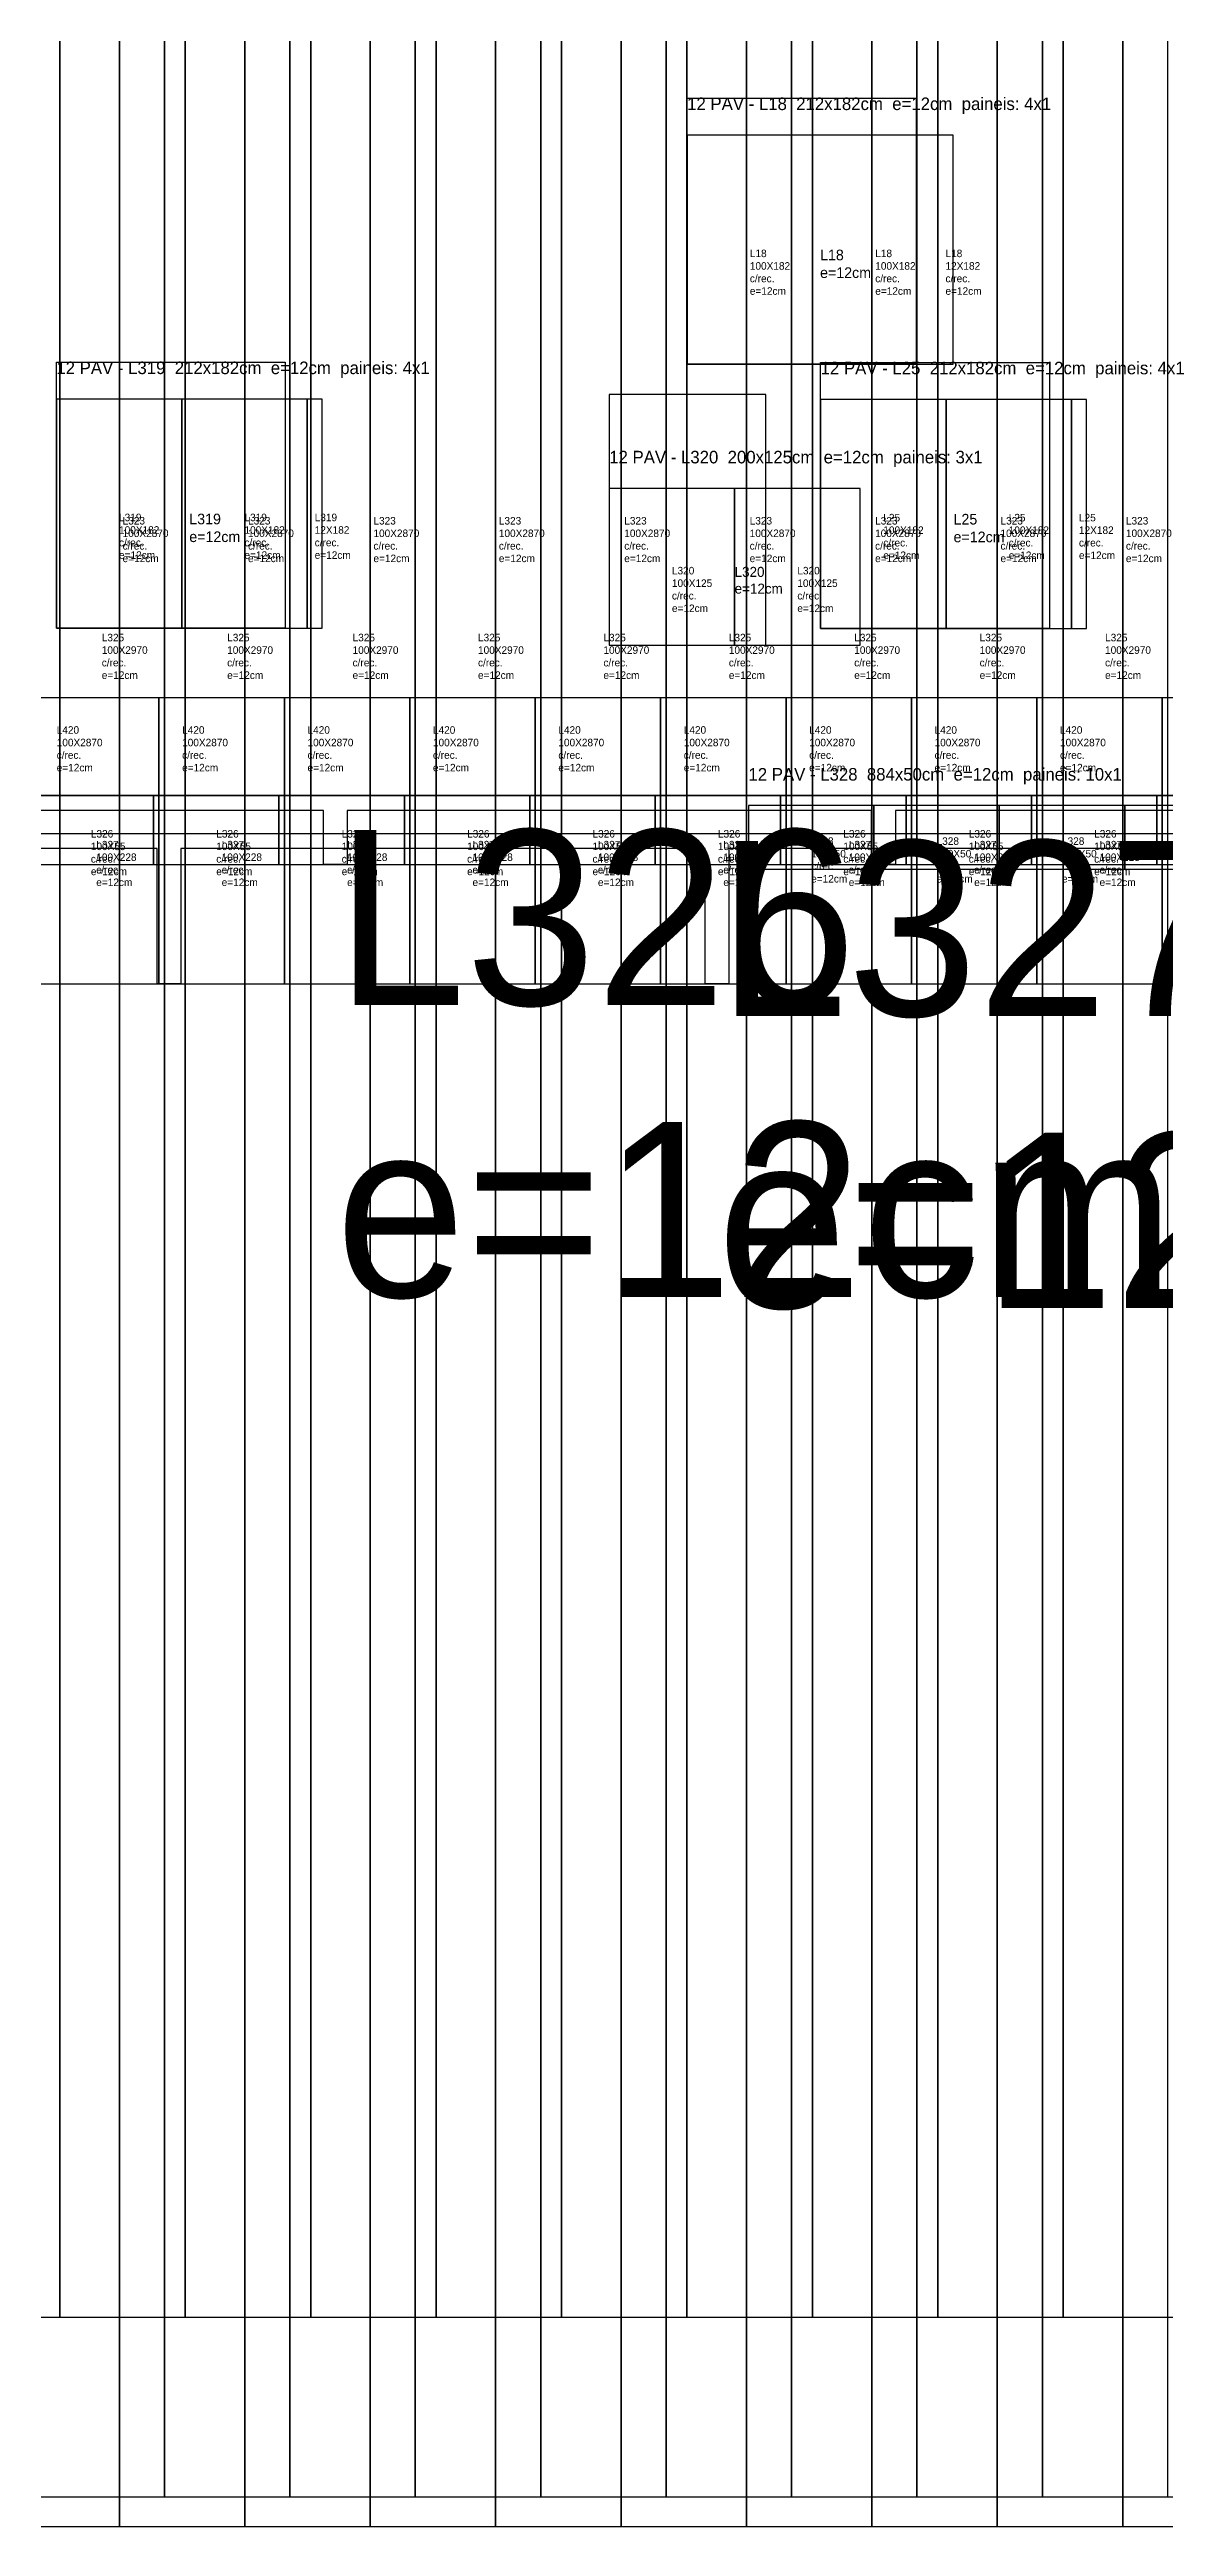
# Model space of a CAD drawing. Header units: metres. Extents: x -260 to 6932, y 665 to 3732.
# Drawn here: x 1257 to 2146, y 665 to 2639 of the extents above; entities that cross this region are included whole.
import ezdxf

# ---------------------------------------------------------------- set-up
doc = ezdxf.new("R2010")
doc.units = ezdxf.units.M

msp = doc.modelspace()

# ---------------------------------------------------------------- linework, layer by layer
at = {"layer": 'Contorno'}
for points in [[(164.84, 831.69), (6149.04, 831.69), (6149.04, 3701.69), (164.84, 3701.69), (164.84, 831.69)], [(748.21, 688.59), (6932.41, 688.59), (6932.41, 3658.59), (748.21, 3658.59), (748.21, 688.59)], [(612.28, 664.91), (6596.48, 664.91), (6596.48, 3534.91), (612.28, 3534.91), (612.28, 664.91)], [(1764.97, 2600.56), (1947.47, 2600.56), (1947.47, 2388.56), (1764.97, 2388.56), (1764.97, 2600.56)], [(1262, 2390.08), (1444.5, 2390.08), (1444.5, 2178.08), (1262, 2178.08), (1262, 2390.08)], [(1871.4, 2389.92), (2053.9, 2389.92), (2053.9, 2177.92), (1871.4, 2177.92), (1871.4, 2389.92)], [(1827.85, 2364.42), (1702.85, 2364.42), (1702.85, 2164.42), (1827.85, 2164.42), (1827.85, 2364.42)], [(1813.87, 1986.08), (2698.37, 1986.08), (2698.37, 2036.58), (1813.87, 2036.58), (1813.87, 1986.08)]]:
    msp.add_lwpolyline(points, close=True, dxfattribs=at)
for points in [[(-260.48, 2044.66), (3229.52, 2044.66), (3229.52, 1989.66), (3210.52, 1989.66), (3210.52, 2032.66), (2805.02, 2032.66), (2805.02, 1989.66), (2786.02, 1989.66), (2786.02, 2032.66), (2368.02, 2032.66), (2368.02, 1989.66), (2349.02, 1989.66), (2349.02, 2032.66), (1931.02, 2032.66), (1931.02, 1989.66), (1912.02, 1989.66), (1912.02, 2032.66), (1494.02, 2032.66), (1494.02, 1989.66), (1475.02, 1989.66), (1475.02, 2032.66), (1057.02, 2032.66)], [(43.83, 2014.51), (3398.33, 2014.51)], [(2216.33, 2002.51), (1798.33, 2002.51), (1798.33, 1894.51), (1779.33, 1894.51), (1779.33, 2002.51), (1361.33, 2002.51), (1361.33, 1894.51), (1342.33, 1894.51), (1342.33, 2002.51), (924.33, 2002.51)]]:
    msp.add_lwpolyline(points, dxfattribs=at)
at = {"layer": 'Paineis'}
for points in [[(1164.84, 831.69), (1264.84, 831.69), (1264.84, 3701.69), (1164.84, 3701.69)], [(1264.84, 831.69), (1364.84, 831.69), (1364.84, 3701.69), (1264.84, 3701.69)], [(1364.84, 831.69), (1464.84, 831.69), (1464.84, 3701.69), (1364.84, 3701.69)], [(1464.84, 831.69), (1564.84, 831.69), (1564.84, 3701.69), (1464.84, 3701.69)], [(1564.84, 831.69), (1664.84, 831.69), (1664.84, 3701.69), (1564.84, 3701.69)], [(1664.84, 831.69), (1764.84, 831.69), (1764.84, 3701.69), (1664.84, 3701.69)], [(1764.84, 831.69), (1864.84, 831.69), (1864.84, 3701.69), (1764.84, 3701.69)], [(1864.84, 831.69), (1964.84, 831.69), (1964.84, 3701.69), (1864.84, 3701.69)], [(1964.84, 831.69), (2064.84, 831.69), (2064.84, 3701.69), (1964.84, 3701.69)], [(2064.84, 831.69), (2164.84, 831.69), (2164.84, 3701.69), (2064.84, 3701.69)], [(1248.21, 688.59), (1348.21, 688.59), (1348.21, 3658.59), (1248.21, 3658.59)], [(1348.21, 688.59), (1448.21, 688.59), (1448.21, 3658.59), (1348.21, 3658.59)], [(1448.21, 688.59), (1548.21, 688.59), (1548.21, 3658.59), (1448.21, 3658.59)], [(1548.21, 688.59), (1648.21, 688.59), (1648.21, 3658.59), (1548.21, 3658.59)], [(1648.21, 688.59), (1748.21, 688.59), (1748.21, 3658.59), (1648.21, 3658.59)], [(1748.21, 688.59), (1848.21, 688.59), (1848.21, 3658.59), (1748.21, 3658.59)], [(1848.21, 688.59), (1948.21, 688.59), (1948.21, 3658.59), (1848.21, 3658.59)], [(1948.21, 688.59), (2048.21, 688.59), (2048.21, 3658.59), (1948.21, 3658.59)], [(2048.21, 688.59), (2148.21, 688.59), (2148.21, 3658.59), (2048.21, 3658.59)], [(1212.28, 664.91), (1312.28, 664.91), (1312.28, 3534.91), (1212.28, 3534.91)], [(1312.28, 664.91), (1412.28, 664.91), (1412.28, 3534.91), (1312.28, 3534.91)], [(1412.28, 664.91), (1512.28, 664.91), (1512.28, 3534.91), (1412.28, 3534.91)], [(1512.28, 664.91), (1612.28, 664.91), (1612.28, 3534.91), (1512.28, 3534.91)], [(1612.28, 664.91), (1712.28, 664.91), (1712.28, 3534.91), (1612.28, 3534.91)], [(1712.28, 664.91), (1812.28, 664.91), (1812.28, 3534.91), (1712.28, 3534.91)], [(1812.28, 664.91), (1912.28, 664.91), (1912.28, 3534.91), (1812.28, 3534.91)], [(1912.28, 664.91), (2012.28, 664.91), (2012.28, 3534.91), (1912.28, 3534.91)], [(2012.28, 664.91), (2112.28, 664.91), (2112.28, 3534.91), (2012.28, 3534.91)], [(2112.28, 664.91), (2212.28, 664.91), (2212.28, 3534.91), (2112.28, 3534.91)], [(1764.97, 2388.56), (1864.97, 2388.56), (1864.97, 2571.06), (1764.97, 2571.06)], [(1864.97, 2388.56), (1964.97, 2388.56), (1964.97, 2571.06), (1864.97, 2571.06)], [(1964.97, 2388.56), (1976.97, 2388.56), (1976.97, 2571.06), (1964.97, 2571.06)], [(1262, 2178.08), (1362, 2178.08), (1362, 2360.58), (1262, 2360.58)], [(1362, 2178.08), (1462, 2178.08), (1462, 2360.58), (1362, 2360.58)], [(1462, 2178.08), (1474, 2178.08), (1474, 2360.58), (1462, 2360.58)], [(1871.4, 2177.92), (1971.4, 2177.92), (1971.4, 2360.42), (1871.4, 2360.42)], [(1971.4, 2177.92), (2071.4, 2177.92), (2071.4, 2360.42), (1971.4, 2360.42)], [(2071.4, 2177.92), (2083.4, 2177.92), (2083.4, 2360.42), (2071.4, 2360.42)], [(1702.85, 2164.42), (1802.85, 2164.42), (1802.85, 2289.42), (1702.85, 2289.42)], [(1802.85, 2164.42), (1902.85, 2164.42), (1902.85, 2289.42), (1802.85, 2289.42)], [(1243.83, 1894.51), (1343.83, 1894.51), (1343.83, 2122.51), (1243.83, 2122.51)], [(1343.83, 1894.51), (1443.83, 1894.51), (1443.83, 2122.51), (1343.83, 2122.51)], [(1443.83, 1894.51), (1543.83, 1894.51), (1543.83, 2122.51), (1443.83, 2122.51)], [(1543.83, 1894.51), (1643.83, 1894.51), (1643.83, 2122.51), (1543.83, 2122.51)], [(1643.83, 1894.51), (1743.83, 1894.51), (1743.83, 2122.51), (1643.83, 2122.51)], [(1743.83, 1894.51), (1843.83, 1894.51), (1843.83, 2122.51), (1743.83, 2122.51)], [(1843.83, 1894.51), (1943.83, 1894.51), (1943.83, 2122.51), (1843.83, 2122.51)], [(1943.83, 1894.51), (2043.83, 1894.51), (2043.83, 2122.51), (1943.83, 2122.51)], [(2043.83, 1894.51), (2143.83, 1894.51), (2143.83, 2122.51), (2043.83, 2122.51)], [(2143.83, 1894.51), (2243.83, 1894.51), (2243.83, 2122.51), (2143.83, 2122.51)], [(1239.52, 1989.66), (1339.52, 1989.66), (1339.52, 2044.66), (1239.52, 2044.66)], [(1339.52, 1989.66), (1439.52, 1989.66), (1439.52, 2044.66), (1339.52, 2044.66)], [(1439.52, 1989.66), (1539.52, 1989.66), (1539.52, 2044.66), (1439.52, 2044.66)], [(1539.52, 1989.66), (1639.52, 1989.66), (1639.52, 2044.66), (1539.52, 2044.66)], [(1639.52, 1989.66), (1739.52, 1989.66), (1739.52, 2044.66), (1639.52, 2044.66)], [(1739.52, 1989.66), (1839.52, 1989.66), (1839.52, 2044.66), (1739.52, 2044.66)], [(1813.87, 1986.08), (1913.87, 1986.08), (1913.87, 2036.58), (1813.87, 2036.58)], [(1839.52, 1989.66), (1939.52, 1989.66), (1939.52, 2044.66), (1839.52, 2044.66)], [(1913.87, 1986.08), (2013.87, 1986.08), (2013.87, 2036.58), (1913.87, 2036.58)], [(1939.52, 1989.66), (2039.52, 1989.66), (2039.52, 2044.66), (1939.52, 2044.66)], [(2013.87, 1986.08), (2113.87, 1986.08), (2113.87, 2036.58), (2013.87, 2036.58)], [(2039.52, 1989.66), (2139.52, 1989.66), (2139.52, 2044.66), (2039.52, 2044.66)], [(2113.87, 1986.08), (2213.87, 1986.08), (2213.87, 2036.58), (2113.87, 2036.58)], [(2139.52, 1989.66), (2239.52, 1989.66), (2239.52, 2044.66), (2139.52, 2044.66)]]:
    msp.add_lwpolyline(points, close=True, dxfattribs=at)

# ---------------------------------------------------------------- texts
at = {"layer": 'AUX00', "char_height": 6, "attachment_point": 1}
for s, insert in [('L18\\P100X182\\Pc/rec.\\Pe=12cm', (1814.97, 2479.81)), ('L18\\P100X182\\Pc/rec.\\Pe=12cm', (1914.97, 2479.81)), ('L18\\P12X182\\Pc/rec.\\Pe=12cm', (1970.97, 2479.81)), ('L319\\P100X182\\Pc/rec.\\Pe=12cm', (1312, 2269.33)), ('L323\\P100X2870\\Pc/rec.\\Pe=12cm', (1314.84, 2266.69)), ('L319\\P100X182\\Pc/rec.\\Pe=12cm', (1412, 2269.33)), ('L323\\P100X2870\\Pc/rec.\\Pe=12cm', (1414.84, 2266.69)), ('L319\\P12X182\\Pc/rec.\\Pe=12cm', (1468, 2269.33)), ('L323\\P100X2870\\Pc/rec.\\Pe=12cm', (1514.84, 2266.69)), ('L323\\P100X2870\\Pc/rec.\\Pe=12cm', (1614.84, 2266.69)), ('L323\\P100X2870\\Pc/rec.\\Pe=12cm', (1714.84, 2266.69)), ('L323\\P100X2870\\Pc/rec.\\Pe=12cm', (1814.84, 2266.69)), ('L323\\P100X2870\\Pc/rec.\\Pe=12cm', (1914.84, 2266.69)), ('L25\\P100X182\\Pc/rec.\\Pe=12cm', (1921.4, 2269.17)), ('L323\\P100X2870\\Pc/rec.\\Pe=12cm', (2014.84, 2266.69)), ('L25\\P100X182\\Pc/rec.\\Pe=12cm', (2021.4, 2269.17)), ('L25\\P12X182\\Pc/rec.\\Pe=12cm', (2077.4, 2269.17)), ('L323\\P100X2870\\Pc/rec.\\Pe=12cm', (2114.84, 2266.69)), ('L320\\P100X125\\Pc/rec.\\Pe=12cm', (1752.85, 2226.92)), ('L320\\P100X125\\Pc/rec.\\Pe=12cm', (1852.85, 2226.92)), ('L325\\P100X2970\\Pc/rec.\\Pe=12cm', (1298.21, 2173.59)), ('L325\\P100X2970\\Pc/rec.\\Pe=12cm', (1398.21, 2173.59)), ('L325\\P100X2970\\Pc/rec.\\Pe=12cm', (1498.21, 2173.59)), ('L325\\P100X2970\\Pc/rec.\\Pe=12cm', (1598.21, 2173.59)), ('L325\\P100X2970\\Pc/rec.\\Pe=12cm', (1698.21, 2173.59)), ('L325\\P100X2970\\Pc/rec.\\Pe=12cm', (1798.21, 2173.59)), ('L325\\P100X2970\\Pc/rec.\\Pe=12cm', (1898.21, 2173.59)), ('L325\\P100X2970\\Pc/rec.\\Pe=12cm', (1998.21, 2173.59)), ('L325\\P100X2970\\Pc/rec.\\Pe=12cm', (2098.21, 2173.59)), ('L420\\P100X2870\\Pc/rec.\\Pe=12cm', (1262.28, 2099.91)), ('L420\\P100X2870\\Pc/rec.\\Pe=12cm', (1362.28, 2099.91)), ('L420\\P100X2870\\Pc/rec.\\Pe=12cm', (1462.28, 2099.91)), ('L420\\P100X2870\\Pc/rec.\\Pe=12cm', (1562.28, 2099.91)), ('L420\\P100X2870\\Pc/rec.\\Pe=12cm', (1662.28, 2099.91)), ('L420\\P100X2870\\Pc/rec.\\Pe=12cm', (1762.28, 2099.91)), ('L420\\P100X2870\\Pc/rec.\\Pe=12cm', (1862.28, 2099.91)), ('L420\\P100X2870\\Pc/rec.\\Pe=12cm', (1962.28, 2099.91)), ('L420\\P100X2870\\Pc/rec.\\Pe=12cm', (2062.28, 2099.91)), ('L326\\P100X55\\Pc/rec.\\Pe=12cm', (1289.52, 2017.16)), ('L326\\P100X55\\Pc/rec.\\Pe=12cm', (1389.52, 2017.16)), ('L326\\P100X55\\Pc/rec.\\Pe=12cm', (1489.52, 2017.16)), ('L326\\P100X55\\Pc/rec.\\Pe=12cm', (1589.52, 2017.16)), ('L326\\P100X55\\Pc/rec.\\Pe=12cm', (1689.52, 2017.16)), ('L326\\P100X55\\Pc/rec.\\Pe=12cm', (1789.52, 2017.16)), ('L326\\P100X55\\Pc/rec.\\Pe=12cm', (1889.52, 2017.16)), ('L326\\P100X55\\Pc/rec.\\Pe=12cm', (1989.52, 2017.16)), ('L326\\P100X55\\Pc/rec.\\Pe=12cm', (2089.52, 2017.16)), ('L327\\P100X228\\Pc/rec.\\Pe=12cm', (1293.83, 2008.51)), ('L327\\P100X228\\Pc/rec.\\Pe=12cm', (1393.83, 2008.51)), ('L327\\P100X228\\Pc/rec.\\Pe=12cm', (1493.83, 2008.51)), ('L327\\P100X228\\Pc/rec.\\Pe=12cm', (1593.83, 2008.51)), ('L327\\P100X228\\Pc/rec.\\Pe=12cm', (1693.83, 2008.51)), ('L327\\P100X228\\Pc/rec.\\Pe=12cm', (1793.83, 2008.51)), ('L328\\P100X50\\Pc/rec.\\Pe=12cm', (1863.87, 2011.33)), ('L327\\P100X228\\Pc/rec.\\Pe=12cm', (1893.83, 2008.51)), ('L328\\P100X50\\Pc/rec.\\Pe=12cm', (1963.87, 2011.33)), ('L327\\P100X228\\Pc/rec.\\Pe=12cm', (1993.83, 2008.51)), ('L328\\P100X50\\Pc/rec.\\Pe=12cm', (2063.87, 2011.33)), ('L327\\P100X228\\Pc/rec.\\Pe=12cm', (2093.83, 2008.51))]:
    msp.add_mtext(s, dxfattribs=dict(at, insert=insert))
at = {"layer": 'NOMENCLATURA', "char_height": 10, "attachment_point": 1}
for s, insert in [('12 PAV - L18  212x182cm  e=12cm  paineis: 4x1', (1764.97, 2601.06)), ('12 PAV - L319  212x182cm  e=12cm  paineis: 4x1', (1262, 2390.58)), ('12 PAV - L25  212x182cm  e=12cm  paineis: 4x1', (1871.4, 2390.42)), ('12 PAV - L320  200x125cm  e=12cm  paineis: 3x1', (1702.85, 2319.42)), ('12 PAV - L328  884x50cm  e=12cm  paineis: 10x1', (1813.87, 2066.58))]:
    msp.add_mtext(s, dxfattribs=dict(at, insert=insert))
at = {"layer": 'Texto Secao', "attachment_point": 1}
for s, insert, char_height in [('L18\\Pe=12cm', (1870.97, 2479.81), 8.48), ('L319\\Pe=12cm', (1368, 2269.33), 8.48), ('L25\\Pe=12cm', (1977.4, 2269.17), 8.48), ('L320\\Pe=12cm', (1802.85, 2226.92), 8), ('L326\\Pe=12cm', (1484.52, 2017.16), 139.6), ('L327\\Pe=12cm', (1788.83, 2008.51), 139.6)]:
    msp.add_mtext(s, dxfattribs=dict(at, insert=insert, char_height=char_height))

doc.saveas('drawing.dxf')
